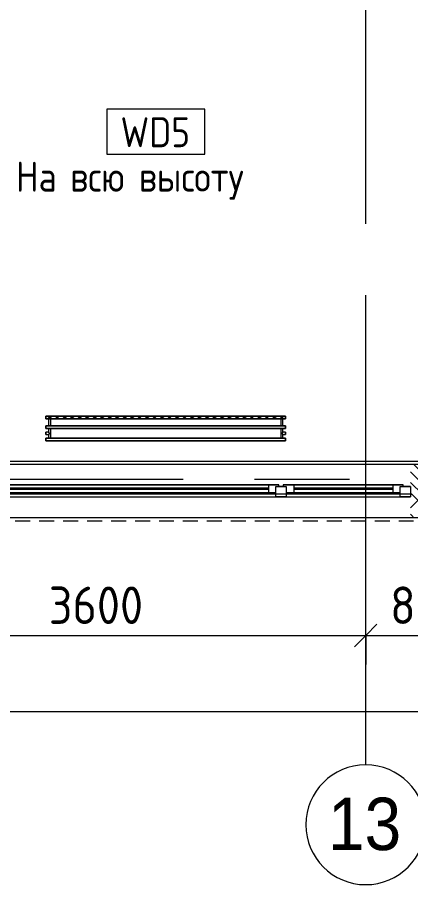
# Model space of a CAD drawing. Header units: millimetres. Extents: x 35143 to 244272, y -8553 to 29000.
# Drawn here: x 40034 to 42660, y -2706 to 3083 of the extents above; entities that cross this region are included whole.
import ezdxf

# ---------------------------------------------------------------- set-up
doc = ezdxf.new("R2010")
doc.units = ezdxf.units.MM
doc.linetypes.add('200_ШТРИХ__ш1_п0_6_', pattern=[160, 100, -60])
doc.linetypes.add('Осевая', pattern=[3175, 635, -476.25, 1587.5, -476.25])
for name, color, linetype, lineweight in [('A-ANNO-DIMS', 7, 'Continuous', 9), ('A-ANNO-DIMS-100', 7, 'Continuous', 9), ('A-DETL-MBND-1', 7, '200_ШТРИХ__ш1_п0_6_', 9), ('A-GLAZ', 7, 'Continuous', 9), ('A-WALL', 7, 'Continuous', 9), ('A-WALL-IDEN', 7, 'Continuous', 9), ('I-WALL', 7, 'Continuous', 9), ('Оси', 7, 'Continuous', 9), ('Оси-1', 7, 'Continuous', 20), ('Оси-2', 7, 'Осевая', 9)]:
    doc.layers.add(name, color=color, linetype=linetype, lineweight=lineweight)
doc.layers.add('M-EQPM-1', color=7, linetype='Continuous', lineweight=9, true_color=0xaaaaaa)
doc.styles.add('Arial', font='arial.ttf', dxfattribs={"width": 0.9, "height": 350})
doc.styles.add('GOST Common_1', font='GOST_Common.ttf', dxfattribs={"width": 0.9, "height": 200})
doc.styles.add('ISOCPEUR', font='isocpeur.ttf', dxfattribs={"width": 0.9, "height": 250})
doc.dimstyles.new('ISO-2_5_0_9К_БОЛЬШОЙ', dxfattribs={"dimscale": 304.8, "dimtxt": 248.995294, "dimasz": 0.492126, "dimexe": 0.393701, "dimexo": 0.984252, "dimgap": 0, "dimtad": 1, "dimdec": 0, "dimrnd": 10, "dimzin": 0, "dimdsep": 46, "dimtxsty": 'ISOCPEUR', "dimblk1": 'OBLIQUE', "dimblk2": 'OBLIQUE', "dimsah": 1, "dimcen": 0.09, "dimdle": 0.393701, "dimazin": 0, "dimtfac": 1, "dimtdec": 4, "dimtix": 1, "dimtmove": 0, "dimatfit": 3, "dimfxl": 1, "dimtvp": 1, "dimtolj": 1, "dimtzin": 0, "dimarcsym": 2})

# ---------------------------------------------------------------- blocks, each defined once
blk = doc.blocks.new('120_Окно_СКБ_2Ст - 120_Окно_СКБ_2Ст 3100х2500 _мал_ створка слева-2_-22446420-План монтажа стен и перегородок 2 этажа в осях 12-23')
at = {"layer": 'A-GLAZ'}
for p, q in [((-1550, -127), (-1550, -57)), ((-1550, -57), (-1480, -57)), ((1550, -57), (-1550, -57)), ((-1480, -57), (-1480, -127)), ((-720, -127), (-720, -57)), ((-720, -57), (-650, -57)), ((-650, -57), (-650, -127)), ((1480, -127), (1480, -57)), ((1480, -57), (1550, -57)), ((1550, -57), (1550, -127)), ((-720, -87), (-1480, -87)), ((-1480, -87), (-1480, -127)), ((-1430, -137), (-1430, -87)), ((-1430, -107), (-770, -107)), ((-770, -137), (-770, -87)), ((-720, -127), (-720, -87)), ((1480, -87), (-650, -87)), ((-650, -87), (-650, -127)), ((-600, -137), (-600, -87)), ((-600, -107), (1430, -107)), ((1430, -137), (1430, -87)), ((1480, -127), (1480, -87)), ((-1480, -127), (-1550, -127)), ((-1550, -127), (-1500, -127)), ((-1480, -127), (-1500, -127)), ((-1500, -127), (-1500, -137)), ((-1500, -137), (-700, -137)), ((-700, -137), (-1500, -137)), ((-770, -117), (-1430, -117)), ((-650, -127), (-720, -127)), ((-700, -127), (-720, -127)), ((-700, -127), (-670, -127)), ((-700, -137), (-700, -127)), ((-650, -127), (-670, -127)), ((-670, -127), (-670, -137)), ((-670, -137), (1500, -137)), ((1500, -137), (-670, -137)), ((1430, -117), (-600, -117)), ((1550, -127), (1480, -127)), ((1500, -127), (1480, -127)), ((1500, -127), (1550, -127)), ((1500, -137), (1500, -127))]:
    blk.add_line(p, q, dxfattribs=at)
blk = doc.blocks.new('radiator_prado_classic_z_tip_30_po exemplyaru - Classic Z Тип 30-500-V55-План монтажа стен и перегородок 2 этажа в осях 12-23')
at = {"layer": 'M-EQPM-1'}
for p, q in [((0, 228), (0, 210)), ((1600, 228), (0, 228)), ((0, 210), (0, 228)), ((0, 228), (12.5, 228)), ((0, 210), (1600, 210)), ((17.5, 210), (0, 210)), ((12.5, 228), (37.5, 228)), ((37.5, 228), (12.5, 228)), ((12.5, 228), (37.5, 228)), ((12.5, 228), (17.5, 223)), ((12.5, 228), (17.5, 223)), ((32.5, 223), (17.5, 223)), ((17.5, 223), (32.5, 223)), ((17.5, 210), (17.5, 164)), ((17.5, 210), (17.5, 164)), ((23.1, 210), (17.5, 210)), ((17.5, 210), (32.5, 210)), ((32.5, 210), (17.5, 210)), ((17.5, 210), (19.7, 210)), ((31.5, 210), (18.5, 210)), ((19.7, 210), (32.5, 210)), ((30.3, 210), (23.1, 210)), ((32.5, 210), (30.3, 210)), ((32.5, 223), (37.5, 228)), ((37.5, 228), (32.5, 223)), ((32.5, 164), (32.5, 210)), ((32.5, 164), (32.5, 210)), ((1567.5, 210), (32.5, 210)), ((37.5, 228), (62.5, 228)), ((62.5, 228), (87.5, 228)), ((87.5, 228), (62.5, 228)), ((62.5, 228), (87.5, 228)), ((62.5, 228), (67.5, 223)), ((62.5, 228), (67.5, 223)), ((82.5, 223), (67.5, 223)), ((67.5, 223), (82.5, 223)), ((82.5, 223), (87.5, 228)), ((87.5, 228), (82.5, 223)), ((87.5, 228), (112.5, 228)), ((112.5, 228), (137.5, 228)), ((137.5, 228), (112.5, 228)), ((112.5, 228), (137.5, 228)), ((112.5, 228), (117.5, 223)), ((112.5, 228), (117.5, 223)), ((132.5, 223), (117.5, 223)), ((117.5, 223), (132.5, 223)), ((132.5, 223), (137.5, 228)), ((137.5, 228), (132.5, 223)), ((137.5, 228), (162.5, 228)), ((162.5, 228), (187.5, 228)), ((187.5, 228), (162.5, 228)), ((162.5, 228), (187.5, 228)), ((162.5, 228), (167.5, 223)), ((162.5, 228), (167.5, 223)), ((182.5, 223), (167.5, 223)), ((167.5, 223), (182.5, 223)), ((182.5, 223), (187.5, 228)), ((187.5, 228), (182.5, 223)), ((187.5, 228), (212.5, 228)), ((212.5, 228), (237.5, 228)), ((237.5, 228), (212.5, 228)), ((212.5, 228), (237.5, 228)), ((212.5, 228), (217.5, 223)), ((212.5, 228), (217.5, 223)), ((232.5, 223), (217.5, 223)), ((217.5, 223), (232.5, 223)), ((232.5, 223), (237.5, 228)), ((237.5, 228), (232.5, 223)), ((237.5, 228), (262.5, 228)), ((262.5, 228), (287.5, 228)), ((287.5, 228), (262.5, 228)), ((262.5, 228), (287.5, 228)), ((262.5, 228), (267.5, 223)), ((262.5, 228), (267.5, 223)), ((282.5, 223), (267.5, 223)), ((267.5, 223), (282.5, 223)), ((282.5, 223), (287.5, 228)), ((287.5, 228), (282.5, 223)), ((287.5, 228), (312.5, 228)), ((312.5, 228), (337.5, 228)), ((337.5, 228), (312.5, 228)), ((312.5, 228), (337.5, 228)), ((312.5, 228), (317.5, 223)), ((312.5, 228), (317.5, 223)), ((332.5, 223), (317.5, 223)), ((317.5, 223), (332.5, 223)), ((332.5, 223), (337.5, 228)), ((337.5, 228), (332.5, 223)), ((337.5, 228), (362.5, 228)), ((362.5, 228), (387.5, 228)), ((387.5, 228), (362.5, 228)), ((362.5, 228), (387.5, 228)), ((362.5, 228), (367.5, 223)), ((362.5, 228), (367.5, 223)), ((382.5, 223), (367.5, 223)), ((367.5, 223), (382.5, 223)), ((382.5, 223), (387.5, 228)), ((387.5, 228), (382.5, 223)), ((387.5, 228), (412.5, 228)), ((412.5, 228), (437.5, 228)), ((437.5, 228), (412.5, 228)), ((412.5, 228), (437.5, 228)), ((412.5, 228), (417.5, 223)), ((412.5, 228), (417.5, 223)), ((432.5, 223), (417.5, 223)), ((417.5, 223), (432.5, 223)), ((432.5, 223), (437.5, 228)), ((437.5, 228), (432.5, 223)), ((437.5, 228), (462.5, 228)), ((462.5, 228), (487.5, 228)), ((487.5, 228), (462.5, 228)), ((462.5, 228), (487.5, 228)), ((462.5, 228), (467.5, 223)), ((462.5, 228), (467.5, 223)), ((482.5, 223), (467.5, 223)), ((467.5, 223), (482.5, 223)), ((482.5, 223), (487.5, 228)), ((487.5, 228), (482.5, 223)), ((487.5, 228), (512.5, 228)), ((512.5, 228), (537.5, 228)), ((537.5, 228), (512.5, 228)), ((512.5, 228), (537.5, 228)), ((512.5, 228), (517.5, 223)), ((512.5, 228), (517.5, 223)), ((532.5, 223), (517.5, 223)), ((517.5, 223), (532.5, 223)), ((532.5, 223), (537.5, 228)), ((537.5, 228), (532.5, 223)), ((537.5, 228), (562.5, 228)), ((562.5, 228), (587.5, 228)), ((587.5, 228), (562.5, 228)), ((562.5, 228), (587.5, 228)), ((562.5, 228), (567.5, 223)), ((562.5, 228), (567.5, 223)), ((582.5, 223), (567.5, 223)), ((567.5, 223), (582.5, 223)), ((582.5, 223), (587.5, 228)), ((587.5, 228), (582.5, 223)), ((587.5, 228), (612.5, 228)), ((612.5, 228), (637.5, 228)), ((637.5, 228), (612.5, 228)), ((612.5, 228), (637.5, 228)), ((612.5, 228), (617.5, 223)), ((612.5, 228), (617.5, 223)), ((632.5, 223), (617.5, 223)), ((617.5, 223), (632.5, 223)), ((632.5, 223), (637.5, 228)), ((637.5, 228), (632.5, 223)), ((638.4, 228), (662.5, 228)), ((662.5, 228), (687.5, 228)), ((687.5, 228), (662.5, 228)), ((662.5, 228), (687.5, 228)), ((662.5, 228), (667.5, 223)), ((662.5, 228), (667.5, 223)), ((682.5, 223), (667.5, 223)), ((667.5, 223), (682.5, 223)), ((682.5, 223), (687.5, 228)), ((687.5, 228), (682.5, 223)), ((687.5, 228), (712.5, 228)), ((712.5, 228), (737.5, 228)), ((737.5, 228), (712.5, 228)), ((712.5, 228), (737.5, 228)), ((712.5, 228), (717.5, 223)), ((712.5, 228), (717.5, 223)), ((732.5, 223), (717.5, 223)), ((717.5, 223), (732.5, 223)), ((732.5, 223), (737.5, 228)), ((737.5, 228), (732.5, 223)), ((737.5, 228), (762.5, 228)), ((762.5, 228), (787.5, 228)), ((787.5, 228), (762.5, 228)), ((762.5, 228), (787.5, 228)), ((762.5, 228), (767.5, 223)), ((762.5, 228), (767.5, 223)), ((782.5, 223), (767.5, 223)), ((767.5, 223), (782.5, 223)), ((782.5, 223), (787.5, 228)), ((787.5, 228), (782.5, 223)), ((787.5, 228), (812.5, 228)), ((812.5, 228), (837.5, 228)), ((837.5, 228), (812.5, 228)), ((812.5, 228), (837.5, 228)), ((812.5, 228), (817.5, 223)), ((812.5, 228), (817.5, 223)), ((832.5, 223), (817.5, 223)), ((817.5, 223), (832.5, 223)), ((832.5, 223), (837.5, 228)), ((837.5, 228), (832.5, 223)), ((837.5, 228), (862.5, 228)), ((862.5, 228), (887.5, 228)), ((887.5, 228), (862.5, 228)), ((862.5, 228), (887.5, 228)), ((862.5, 228), (867.5, 223)), ((862.5, 228), (867.5, 223)), ((882.5, 223), (867.5, 223)), ((867.5, 223), (882.5, 223)), ((882.5, 223), (887.5, 228)), ((887.5, 228), (882.5, 223)), ((887.5, 228), (912.5, 228)), ((912.5, 228), (937.5, 228)), ((937.5, 228), (912.5, 228)), ((912.5, 228), (937.5, 228)), ((912.5, 228), (917.5, 223)), ((912.5, 228), (917.5, 223)), ((932.5, 223), (917.5, 223)), ((917.5, 223), (932.5, 223)), ((932.5, 223), (937.5, 228)), ((937.5, 228), (932.5, 223)), ((937.5, 228), (962.5, 228)), ((962.5, 228), (987.5, 228)), ((987.5, 228), (962.5, 228)), ((962.5, 228), (987.5, 228)), ((962.5, 228), (967.5, 223)), ((962.5, 228), (967.5, 223)), ((982.5, 223), (967.5, 223)), ((967.5, 223), (982.5, 223)), ((982.5, 223), (987.5, 228)), ((987.5, 228), (982.5, 223)), ((987.5, 228), (1012.5, 228)), ((1012.5, 228), (1037.5, 228)), ((1037.5, 228), (1012.5, 228)), ((1012.5, 228), (1037.5, 228)), ((1012.5, 228), (1017.5, 223)), ((1012.5, 228), (1017.5, 223)), ((1032.5, 223), (1017.5, 223)), ((1017.5, 223), (1032.5, 223)), ((1032.5, 223), (1037.5, 228)), ((1037.5, 228), (1032.5, 223)), ((1037.5, 228), (1062.5, 228)), ((1062.5, 228), (1087.5, 228)), ((1087.5, 228), (1062.5, 228)), ((1062.5, 228), (1087.5, 228)), ((1062.5, 228), (1067.5, 223)), ((1062.5, 228), (1067.5, 223)), ((1082.5, 223), (1067.5, 223)), ((1067.5, 223), (1082.5, 223)), ((1082.5, 223), (1087.5, 228)), ((1087.5, 228), (1082.5, 223)), ((1087.5, 228), (1112.5, 228)), ((1112.5, 228), (1137.5, 228)), ((1137.5, 228), (1112.5, 228)), ((1112.5, 228), (1137.5, 228)), ((1112.5, 228), (1117.5, 223)), ((1112.5, 228), (1117.5, 223)), ((1132.5, 223), (1117.5, 223)), ((1117.5, 223), (1132.5, 223)), ((1132.5, 223), (1137.5, 228)), ((1137.5, 228), (1132.5, 223)), ((1137.5, 228), (1162.5, 228)), ((1162.5, 228), (1187.5, 228)), ((1187.5, 228), (1162.5, 228)), ((1162.5, 228), (1187.5, 228)), ((1162.5, 228), (1167.5, 223)), ((1162.5, 228), (1167.5, 223)), ((1182.5, 223), (1167.5, 223)), ((1167.5, 223), (1182.5, 223)), ((1182.5, 223), (1187.5, 228)), ((1187.5, 228), (1182.5, 223)), ((1187.5, 228), (1212.5, 228)), ((1212.5, 228), (1237.5, 228)), ((1237.5, 228), (1212.5, 228)), ((1212.5, 228), (1237.5, 228)), ((1212.5, 228), (1217.5, 223)), ((1212.5, 228), (1217.5, 223)), ((1232.5, 223), (1217.5, 223)), ((1217.5, 223), (1232.5, 223)), ((1232.5, 223), (1237.5, 228)), ((1237.5, 228), (1232.5, 223)), ((1237.5, 228), (1262.5, 228)), ((1262.5, 228), (1287.5, 228)), ((1287.5, 228), (1262.5, 228)), ((1262.5, 228), (1287.5, 228)), ((1262.5, 228), (1267.5, 223)), ((1262.5, 228), (1267.5, 223)), ((1282.5, 223), (1267.5, 223)), ((1267.5, 223), (1282.5, 223)), ((1282.5, 223), (1287.5, 228)), ((1287.5, 228), (1282.5, 223)), ((1287.5, 228), (1312.5, 228)), ((1312.5, 228), (1337.5, 228)), ((1337.5, 228), (1312.5, 228)), ((1312.5, 228), (1337.5, 228)), ((1312.5, 228), (1317.5, 223)), ((1312.5, 228), (1317.5, 223)), ((1332.5, 223), (1317.5, 223)), ((1317.5, 223), (1332.5, 223)), ((1332.5, 223), (1337.5, 228)), ((1337.5, 228), (1332.5, 223)), ((1337.5, 228), (1362.5, 228)), ((1362.5, 228), (1387.5, 228)), ((1387.5, 228), (1362.5, 228)), ((1362.5, 228), (1387.5, 228)), ((1362.5, 228), (1367.5, 223)), ((1362.5, 228), (1367.5, 223)), ((1382.5, 223), (1367.5, 223)), ((1367.5, 223), (1382.5, 223)), ((1382.5, 223), (1387.5, 228)), ((1387.5, 228), (1382.5, 223)), ((1387.5, 228), (1412.5, 228)), ((1412.5, 228), (1437.5, 228)), ((1437.5, 228), (1412.5, 228)), ((1412.5, 228), (1437.5, 228)), ((1412.5, 228), (1417.5, 223)), ((1412.5, 228), (1417.5, 223)), ((1432.5, 223), (1417.5, 223)), ((1417.5, 223), (1432.5, 223)), ((1432.5, 223), (1437.5, 228)), ((1437.5, 228), (1432.5, 223)), ((1437.5, 228), (1462.5, 228)), ((1462.5, 228), (1487.5, 228)), ((1487.5, 228), (1462.5, 228)), ((1462.5, 228), (1487.5, 228)), ((1462.5, 228), (1467.5, 223)), ((1462.5, 228), (1467.5, 223)), ((1482.5, 223), (1467.5, 223)), ((1467.5, 223), (1482.5, 223)), ((1482.5, 223), (1487.5, 228)), ((1487.5, 228), (1482.5, 223)), ((1487.5, 228), (1512.5, 228)), ((1512.5, 228), (1537.5, 228)), ((1537.5, 228), (1512.5, 228)), ((1512.5, 228), (1537.5, 228)), ((1512.5, 228), (1517.5, 223)), ((1512.5, 228), (1517.5, 223)), ((1532.5, 223), (1517.5, 223)), ((1517.5, 223), (1532.5, 223)), ((1532.5, 223), (1537.5, 228)), ((1537.5, 228), (1532.5, 223)), ((1537.5, 228), (1562.5, 228)), ((1562.5, 228), (1587.5, 228)), ((1587.5, 228), (1562.5, 228)), ((1562.5, 228), (1587.5, 228)), ((1562.5, 228), (1567.5, 223)), ((1562.5, 228), (1567.5, 223)), ((1582.5, 223), (1567.5, 223)), ((1567.5, 223), (1582.5, 223)), ((1567.5, 210), (1567.5, 164)), ((1567.5, 210), (1567.5, 164)), ((1582.5, 210), (1567.5, 210)), ((1567.5, 210), (1576.9, 210)), ((1573.1, 210), (1567.5, 210)), ((1567.5, 210), (1582.5, 210)), ((1581.5, 210), (1568.5, 210)), ((1581.5, 210), (1573.1, 210)), ((1576.9, 210), (1582.5, 210)), ((1582.5, 210), (1581.5, 210)), ((1582.5, 223), (1587.5, 228)), ((1587.5, 228), (1582.5, 223)), ((1582.5, 164), (1582.5, 210)), ((1582.5, 164), (1582.5, 210)), ((1600, 210), (1582.5, 210)), ((1587.5, 228), (1600, 228)), ((1600, 210), (1600, 228)), ((1600, 228), (1600, 210)), ((1600, 164), (0, 164)), ((0, 164), (0, 146)), ((0, 146), (0, 164)), ((0, 164), (17.5, 164)), ((0, 146), (1600, 146)), ((17.5, 146), (0, 146)), ((17.5, 121.5), (0, 121.5)), ((17.5, 121.5), (0, 121.5)), ((0, 121.5), (0, 121.2)), ((0, 106.5), (0, 121.5)), ((0, 121.2), (0, 106.8)), ((0, 121.2), (0, 120.5)), ((0, 120.5), (0, 121.2)), ((0, 121.2), (0, 121.2)), ((0, 120.5), (0, 119.3)), ((0, 119.3), (0, 120.5)), ((0, 119.3), (0, 117.8)), ((0, 117.8), (0, 119.3)), ((0, 117.8), (0, 115.9)), ((0, 115.9), (0, 117.8)), ((0, 115.9), (0, 114)), ((0, 114), (0, 115.9)), ((18.5, 164), (17.5, 164)), ((17.5, 164), (32.5, 164)), ((32.5, 164), (17.5, 164)), ((17.5, 164), (32.5, 164)), ((17.5, 146), (17.5, 121.5)), ((17.5, 146), (17.5, 121.5)), ((17.5, 146), (19.7, 146)), ((32.5, 146), (17.5, 146)), ((17.5, 146), (32.5, 146)), ((23.1, 146), (17.5, 146)), ((26.9, 164), (18.5, 164)), ((18.5, 164), (31.5, 164)), ((31.5, 146), (18.5, 146)), ((19.7, 146), (25, 146)), ((32.5, 146), (23.1, 146)), ((25, 146), (32.2, 146)), ((32.5, 164), (26.9, 164)), ((32.2, 146), (32.5, 146)), ((32.5, 164), (1567.5, 164)), ((32.5, 82), (32.5, 146)), ((32.5, 82), (32.5, 146)), ((1567.5, 146), (32.5, 146)), ((1582.5, 164), (1567.5, 164)), ((1567.5, 164), (1568.5, 164)), ((1573.1, 164), (1567.5, 164)), ((1567.5, 164), (1582.5, 164)), ((1567.5, 146), (1567.5, 82)), ((1567.5, 146), (1567.5, 82)), ((1567.5, 146), (1582.5, 146)), ((1582.5, 146), (1567.5, 146)), ((1567.5, 146), (1567.8, 146)), ((1582.5, 146), (1567.5, 146)), ((1567.8, 146), (1573.1, 146)), ((1568.5, 164), (1582.5, 164)), ((1568.5, 164), (1581.5, 164)), ((1581.5, 146), (1568.5, 146)), ((1575, 164), (1573.1, 164)), ((1573.1, 146), (1580.3, 146)), ((1576.9, 164), (1575, 164)), ((1581.5, 164), (1576.9, 164)), ((1580.3, 146), (1581.5, 146)), ((1582.2, 164), (1581.5, 164)), ((1581.5, 146), (1582.5, 146)), ((1582.5, 164), (1582.2, 164)), ((1582.5, 164), (1600, 164)), ((1582.5, 121.5), (1582.5, 146)), ((1582.5, 121.5), (1582.5, 146)), ((1600, 146), (1582.5, 146)), ((1600, 121.5), (1582.5, 121.5)), ((1600, 121.5), (1582.5, 121.5)), ((1600, 146), (1600, 164)), ((1600, 164), (1600, 146)), ((1600, 121.5), (1600, 106.5)), ((1600, 121.2), (1600, 121.5)), ((1600, 121.5), (1600, 121.2)), ((1600, 121.2), (1600, 121.5)), ((1600, 115.9), (1600, 121.2)), ((1600, 121.2), (1600, 106.8)), ((1600, 106.8), (1600, 121.2)), ((1600, 108.7), (1600, 115.9)), ((0, 114), (0, 112.1)), ((0, 112.1), (0, 114)), ((0, 112.1), (0, 110.2)), ((0, 110.2), (0, 112.1)), ((0, 110.2), (0, 108.7)), ((0, 108.7), (0, 110.2)), ((0, 108.7), (0, 106.8)), ((0, 106.8), (0, 108.7)), ((0, 106.8), (0, 106.5)), ((0, 106.8), (0, 106.8)), ((0, 106.5), (17.5, 106.5)), ((0, 106.5), (17.5, 106.5)), ((1600, 82), (0, 82)), ((0, 82), (0, 64)), ((0, 64), (0, 82)), ((0, 82), (17.5, 82)), ((1600, 64), (0, 64)), ((0, 64), (1600, 64)), ((17.5, 106.5), (17.5, 82)), ((17.5, 106.5), (17.5, 82)), ((19.7, 82), (17.5, 82)), ((17.5, 82), (32.5, 82)), ((32.5, 82), (17.5, 82)), ((17.5, 82), (19.7, 82)), ((18.5, 82), (31.5, 82)), ((23.1, 82), (19.7, 82)), ((19.7, 82), (26.9, 82)), ((28.8, 82), (23.1, 82)), ((26.9, 82), (32.5, 82)), ((32.5, 82), (28.8, 82)), ((32.5, 82), (1567.5, 82)), ((1582.5, 82), (1567.5, 82)), ((1567.5, 82), (1582.5, 82)), ((1571.2, 82), (1567.5, 82)), ((1567.5, 82), (1582.5, 82)), ((1568.5, 82), (1581.5, 82)), ((1578.7, 82), (1571.2, 82)), ((1582.5, 82), (1578.7, 82)), ((1582.5, 82), (1582.5, 106.5)), ((1582.5, 106.5), (1600, 106.5)), ((1582.5, 82), (1582.5, 106.5)), ((1582.5, 106.5), (1600, 106.5)), ((1582.5, 82), (1600, 82)), ((1600, 106.8), (1600, 108.7)), ((1600, 106.5), (1600, 106.8)), ((1600, 106.8), (1600, 106.5)), ((1600, 106.5), (1600, 106.8)), ((1600, 64), (1600, 82)), ((1600, 82), (1600, 64))]:
    blk.add_line(p, q, dxfattribs=at)
for points, knots in [([(17.8, 121.2), (17.7, 121.3), (17.7, 121.3), (17.5, 121.5), (17.5, 121.5), (17.5, 121.5)], [0.8571429, 0.8571429, 0.8571429, 0.8571429, 0.8928571, 0.9285714, 1, 1, 1, 1]), ([(17.5, 121.5), (17.5, 121.5), (17.5, 121.5), (17.7, 121.3), (17.7, 121.3), (17.8, 121.2)], [0, 0, 0, 0, 0.0714286, 0.1071429, 0.1428571, 0.1428571, 0.1428571, 0.1428571]), ([(17.5, 121.5), (17.5, 121.5), (17.5, 121.5), (17.7, 121.3), (17.7, 121.3), (17.8, 121.2)], [0, 0, 0, 0, 0.0714286, 0.1071429, 0.1428571, 0.1428571, 0.1428571, 0.1428571]), ([(25, 114), (24.5, 114.5), (23.6, 115.4), (22.4, 116.6), (21.6, 117.4), (21.1, 117.9), (20.8, 118.2), (20.5, 118.5), (20.2, 118.8), (19.8, 119.1), (19.6, 119.4), (19.3, 119.7), (19, 120), (18.7, 120.3), (18.5, 120.5), (18.3, 120.7), (18.1, 120.9), (17.9, 121.1), (17.8, 121.2), (17.7, 121.3), (17.5, 121.5), (17.5, 121.5), (17.5, 121.5)], [0, 0, 0, 0, 0.142857, 0.285714, 0.357143, 0.392857, 0.428571, 0.464286, 0.5, 0.535714, 0.571429, 0.607143, 0.642857, 0.678571, 0.714286, 0.75, 0.785714, 0.821429, 0.857143, 0.892857, 0.928571, 1, 1, 1, 1]), ([(17.8, 121.2), (17.8, 121.2), (17.9, 121.1), (18.1, 120.9), (18.3, 120.7), (18.5, 120.5), (18.7, 120.3), (19, 120), (19.3, 119.7), (19.6, 119.4), (19.8, 119.1), (20.3, 118.7), (20.7, 118.3), (21.1, 117.9), (21.6, 117.4), (22.4, 116.6), (23.1, 115.9), (23.6, 115.4)], [0.1428571, 0.1428571, 0.1428571, 0.1428571, 0.1785714, 0.2142857, 0.25, 0.2857143, 0.3214286, 0.3571429, 0.3928571, 0.4285714, 0.4642857, 0.5, 0.5714286, 0.6071429, 0.6428571, 0.7142857, 0.8571429, 0.8571429, 0.8571429, 0.8571429]), ([(19.6, 119.4), (19.7, 119.3), (19.9, 119.2), (20.3, 118.7), (20.6, 118.4), (20.8, 118.2)], [0.4285714, 0.4285714, 0.4285714, 0.4285714, 0.4642857, 0.5, 0.5714286, 0.5714286, 0.5714286, 0.5714286]), ([(22.1, 116.9), (21.9, 117.1), (21.6, 117.4), (21.1, 117.9), (20.9, 118.1), (20.8, 118.2)], [0.2857143, 0.2857143, 0.2857143, 0.2857143, 0.3571429, 0.3928571, 0.4285714, 0.4285714, 0.4285714, 0.4285714]), ([(20.8, 118.2), (20.9, 118.1), (21.1, 117.9), (21.6, 117.4), (21.9, 117.1), (22.1, 116.9)], [0.5714286, 0.5714286, 0.5714286, 0.5714286, 0.6071429, 0.6428571, 0.7142857, 0.7142857, 0.7142857, 0.7142857]), ([(1575, 114), (1575.5, 114.5), (1576.4, 115.4), (1577.6, 116.6), (1578.4, 117.4), (1578.9, 117.9), (1579.2, 118.2), (1579.5, 118.5), (1579.8, 118.8), (1580.1, 119.2), (1580.4, 119.4), (1580.7, 119.7), (1581, 120), (1581.3, 120.3), (1581.5, 120.5), (1581.7, 120.7), (1581.9, 120.9), (1582.1, 121.1), (1582.2, 121.2), (1582.3, 121.3), (1582.5, 121.5), (1582.5, 121.5), (1582.5, 121.5)], [0, 0, 0, 0, 0.142857, 0.285714, 0.357143, 0.392857, 0.428571, 0.464286, 0.5, 0.535714, 0.571429, 0.607143, 0.642857, 0.678571, 0.714286, 0.75, 0.785714, 0.821429, 0.857143, 0.892857, 0.928571, 1, 1, 1, 1]), ([(1582.2, 121.2), (1582.2, 121.2), (1582.1, 121.1), (1581.9, 120.9), (1581.7, 120.7), (1581.5, 120.5), (1581.3, 120.3), (1581, 120), (1580.7, 119.7), (1580.4, 119.4), (1580.1, 119.2), (1579.7, 118.7), (1579.3, 118.3), (1578.9, 117.9), (1578.4, 117.4), (1577.6, 116.6), (1576.9, 115.9), (1576.4, 115.4)], [0.1428571, 0.1428571, 0.1428571, 0.1428571, 0.1785714, 0.2142857, 0.25, 0.2857143, 0.3214286, 0.3571429, 0.3928571, 0.4285714, 0.4642857, 0.5, 0.5714286, 0.6071429, 0.6428571, 0.7142857, 0.8571429, 0.8571429, 0.8571429, 0.8571429]), ([(1582.2, 121.2), (1582.2, 121.2), (1582.1, 121.1), (1581.9, 120.9), (1581.7, 120.7), (1581.5, 120.5), (1581.3, 120.3), (1581, 120), (1580.7, 119.7), (1580.4, 119.4), (1580.1, 119.2), (1579.7, 118.7), (1579.3, 118.3), (1578.9, 117.9), (1578.4, 117.4), (1577.6, 116.6), (1576.9, 115.9), (1576.4, 115.4)], [0.1428571, 0.1428571, 0.1428571, 0.1428571, 0.1785714, 0.2142857, 0.25, 0.2857143, 0.3214286, 0.3571429, 0.3928571, 0.4285714, 0.4642857, 0.5, 0.5714286, 0.6071429, 0.6428571, 0.7142857, 0.8571429, 0.8571429, 0.8571429, 0.8571429]), ([(1576.4, 115.4), (1576.9, 115.9), (1577.6, 116.6), (1578.4, 117.4), (1578.9, 117.9), (1579.2, 118.2), (1579.5, 118.5), (1579.8, 118.8), (1580.1, 119.2), (1580.4, 119.4), (1580.7, 119.7), (1581, 120), (1581.3, 120.3), (1581.5, 120.5), (1581.7, 120.7), (1581.9, 120.9), (1582.1, 121.1), (1582.2, 121.2), (1582.2, 121.2)], [0.1428571, 0.1428571, 0.1428571, 0.1428571, 0.2857143, 0.3571429, 0.3928571, 0.4285714, 0.4642857, 0.5, 0.5357143, 0.5714286, 0.6071429, 0.6428571, 0.6785714, 0.7142857, 0.75, 0.7857143, 0.8214286, 0.8571429, 0.8571429, 0.8571429, 0.8571429]), ([(1582.5, 121.5), (1582.5, 121.5), (1582.5, 121.5), (1582.3, 121.3), (1582.3, 121.3), (1582.2, 121.2)], [0, 0, 0, 0, 0.0714286, 0.1071429, 0.1428571, 0.1428571, 0.1428571, 0.1428571]), ([(1582.5, 121.5), (1582.5, 121.5), (1582.5, 121.5), (1582.3, 121.3), (1582.3, 121.3), (1582.2, 121.2)], [0, 0, 0, 0, 0.0714286, 0.1071429, 0.1428571, 0.1428571, 0.1428571, 0.1428571]), ([(1582.2, 121.2), (1582.3, 121.3), (1582.3, 121.3), (1582.5, 121.5), (1582.5, 121.5), (1582.5, 121.5)], [0.8571429, 0.8571429, 0.8571429, 0.8571429, 0.8928571, 0.9285714, 1, 1, 1, 1]), ([(17.5, 106.5), (17.5, 106.5), (17.5, 106.5), (17.7, 106.7), (17.8, 106.8), (17.9, 106.9), (18.1, 107.1), (18.3, 107.3), (18.5, 107.5), (18.7, 107.7), (19, 108), (19.3, 108.3), (19.6, 108.6), (19.8, 108.9), (20.3, 109.3), (20.7, 109.7), (21.1, 110.1), (21.6, 110.6), (22.4, 111.4), (23.6, 112.6), (24.5, 113.5), (25, 114)], [0, 0, 0, 0, 0.071429, 0.107143, 0.142857, 0.178571, 0.214286, 0.25, 0.285714, 0.321429, 0.357143, 0.392857, 0.428571, 0.464286, 0.5, 0.571429, 0.607143, 0.642857, 0.714286, 0.857143, 1, 1, 1, 1]), ([(17.5, 106.5), (17.5, 106.5), (17.5, 106.5), (17.7, 106.7), (17.7, 106.7), (17.8, 106.8)], [0, 0, 0, 0, 0.0714286, 0.1071429, 0.1428571, 0.1428571, 0.1428571, 0.1428571]), ([(17.8, 106.8), (17.7, 106.7), (17.7, 106.7), (17.5, 106.5), (17.5, 106.5), (17.5, 106.5)], [0.8571429, 0.8571429, 0.8571429, 0.8571429, 0.8928571, 0.9285714, 1, 1, 1, 1]), ([(17.8, 106.8), (17.7, 106.7), (17.7, 106.7), (17.5, 106.5), (17.5, 106.5), (17.5, 106.5)], [0.8571429, 0.8571429, 0.8571429, 0.8571429, 0.8928571, 0.9285714, 1, 1, 1, 1]), ([(22.1, 111.1), (21.9, 110.9), (21.6, 110.6), (21.1, 110.1), (20.8, 109.8), (20.5, 109.5), (20.2, 109.2), (19.8, 108.9), (19.6, 108.6), (19.3, 108.3), (19, 108), (18.7, 107.7), (18.5, 107.5), (18.3, 107.3), (18.1, 107.1), (17.9, 106.9), (17.8, 106.8), (17.8, 106.8)], [0.2857143, 0.2857143, 0.2857143, 0.2857143, 0.3571429, 0.3928571, 0.4285714, 0.4642857, 0.5, 0.5357143, 0.5714286, 0.6071429, 0.6428571, 0.6785714, 0.7142857, 0.75, 0.7857143, 0.8214286, 0.8571429, 0.8571429, 0.8571429, 0.8571429]), ([(17.8, 106.8), (17.8, 106.8), (17.9, 106.9), (18.1, 107.1), (18.3, 107.3), (18.5, 107.5), (18.7, 107.7), (19, 108), (19.3, 108.3), (19.6, 108.6), (19.9, 108.8), (20.3, 109.3), (20.6, 109.6), (20.8, 109.8)], [0.1428571, 0.1428571, 0.1428571, 0.1428571, 0.1785714, 0.2142857, 0.25, 0.2857143, 0.3214286, 0.3571429, 0.3928571, 0.4285714, 0.4642857, 0.5, 0.5714286, 0.5714286, 0.5714286, 0.5714286]), ([(20.8, 109.8), (20.9, 109.9), (21.1, 110.1), (21.6, 110.6), (21.9, 110.9), (22.1, 111.1)], [0.5714286, 0.5714286, 0.5714286, 0.5714286, 0.6071429, 0.6428571, 0.7142857, 0.7142857, 0.7142857, 0.7142857]), ([(22.1, 111.1), (21.9, 110.9), (21.6, 110.6), (21.1, 110.1), (20.9, 109.9), (20.8, 109.8)], [0.2857143, 0.2857143, 0.2857143, 0.2857143, 0.3571429, 0.3928571, 0.4285714, 0.4285714, 0.4285714, 0.4285714]), ([(1582.5, 106.5), (1582.5, 106.5), (1582.5, 106.5), (1582.3, 106.7), (1582.2, 106.8), (1582.1, 106.9), (1581.9, 107.1), (1581.7, 107.3), (1581.5, 107.5), (1581.3, 107.7), (1581, 108), (1580.7, 108.3), (1580.4, 108.6), (1580.1, 108.8), (1579.7, 109.3), (1579.3, 109.7), (1578.9, 110.1), (1578.4, 110.6), (1577.6, 111.4), (1576.4, 112.6), (1575.5, 113.5), (1575, 114)], [0, 0, 0, 0, 0.071429, 0.107143, 0.142857, 0.178571, 0.214286, 0.25, 0.285714, 0.321429, 0.357143, 0.392857, 0.428571, 0.464286, 0.5, 0.571429, 0.607143, 0.642857, 0.714286, 0.857143, 1, 1, 1, 1]), ([(1577.9, 111.1), (1578.1, 110.9), (1578.4, 110.6), (1578.9, 110.1), (1579.2, 109.8), (1579.5, 109.5), (1579.8, 109.2), (1580.1, 108.8), (1580.4, 108.6), (1580.7, 108.3), (1581, 108), (1581.3, 107.7), (1581.5, 107.5), (1581.7, 107.3), (1581.9, 107.1), (1582.1, 106.9), (1582.2, 106.8), (1582.2, 106.8)], [0.2857143, 0.2857143, 0.2857143, 0.2857143, 0.3571429, 0.3928571, 0.4285714, 0.4642857, 0.5, 0.5357143, 0.5714286, 0.6071429, 0.6428571, 0.6785714, 0.7142857, 0.75, 0.7857143, 0.8214286, 0.8571429, 0.8571429, 0.8571429, 0.8571429]), ([(1577.9, 111.1), (1578.1, 110.9), (1578.4, 110.6), (1578.9, 110.1), (1579.2, 109.8), (1579.5, 109.5), (1579.8, 109.2), (1580.1, 108.8), (1580.4, 108.6), (1580.7, 108.3), (1581, 108), (1581.3, 107.7), (1581.5, 107.5), (1581.7, 107.3), (1581.9, 107.1), (1582.1, 106.9), (1582.2, 106.8), (1582.2, 106.8)], [0.2857143, 0.2857143, 0.2857143, 0.2857143, 0.3571429, 0.3928571, 0.4285714, 0.4642857, 0.5, 0.5357143, 0.5714286, 0.6071429, 0.6428571, 0.6785714, 0.7142857, 0.75, 0.7857143, 0.8214286, 0.8571429, 0.8571429, 0.8571429, 0.8571429]), ([(1582.2, 106.8), (1582.2, 106.8), (1582.1, 106.9), (1581.9, 107.1), (1581.7, 107.3), (1581.5, 107.5), (1581.3, 107.7), (1581, 108), (1580.7, 108.3), (1580.4, 108.6), (1580.1, 108.8), (1579.7, 109.3), (1579.3, 109.7), (1578.9, 110.1), (1578.4, 110.6), (1578.1, 110.9), (1577.9, 111.1)], [0.1428571, 0.1428571, 0.1428571, 0.1428571, 0.1785714, 0.2142857, 0.25, 0.2857143, 0.3214286, 0.3571429, 0.3928571, 0.4285714, 0.4642857, 0.5, 0.5714286, 0.6071429, 0.6428571, 0.7142857, 0.7142857, 0.7142857, 0.7142857]), ([(1582.2, 106.8), (1582.3, 106.7), (1582.3, 106.7), (1582.5, 106.5), (1582.5, 106.5), (1582.5, 106.5)], [0.8571429, 0.8571429, 0.8571429, 0.8571429, 0.8928571, 0.9285714, 1, 1, 1, 1]), ([(1582.2, 106.8), (1582.3, 106.7), (1582.3, 106.7), (1582.5, 106.5), (1582.5, 106.5), (1582.5, 106.5)], [0.8571429, 0.8571429, 0.8571429, 0.8571429, 0.8928571, 0.9285714, 1, 1, 1, 1]), ([(1582.5, 106.5), (1582.5, 106.5), (1582.5, 106.5), (1582.3, 106.7), (1582.3, 106.7), (1582.2, 106.8)], [0, 0, 0, 0, 0.0714286, 0.1071429, 0.1428571, 0.1428571, 0.1428571, 0.1428571])]:
    blk.add_open_spline(points, degree=3, knots=knots, dxfattribs=at)
for points in [[(20.8, 118.2), (20.7, 118.3), (20.5, 118.5), (20.2, 118.8), (19.9, 119.2), (19.6, 119.4), (19.3, 119.7), (19, 120), (18.7, 120.3), (18.5, 120.5), (18.3, 120.7), (18.1, 120.9), (17.9, 121.1), (17.8, 121.2), (17.8, 121.2)], [(17.8, 121.2), (17.8, 121.2), (17.9, 121.1), (18.1, 120.9), (18.3, 120.7), (18.5, 120.5), (18.7, 120.3), (19, 120), (19.3, 119.7), (19.5, 119.5), (19.6, 119.4)], [(23.6, 115.4), (23.1, 115.9), (22.6, 116.4), (22.1, 116.9)], [(22.1, 116.9), (22.6, 116.4), (23.1, 115.9), (23.6, 115.4)], [(20.8, 109.8), (20.7, 109.7), (20.5, 109.5), (20.2, 109.2), (19.9, 108.8), (19.6, 108.6), (19.3, 108.3), (19, 108), (18.7, 107.7), (18.5, 107.5), (18.3, 107.3), (18.1, 107.1), (17.9, 106.9), (17.8, 106.8), (17.8, 106.8)], [(22.1, 111.1), (22.6, 111.6), (23.1, 112.1), (23.6, 112.6)], [(23.6, 112.6), (23.1, 112.1), (22.6, 111.6), (22.1, 111.1)], [(23.6, 112.6), (23.1, 112.1), (22.6, 111.6), (22.1, 111.1)], [(25, 114), (24.5, 114.5), (24, 115), (23.6, 115.4)], [(23.6, 115.4), (24, 115), (24.5, 114.5), (25, 114)], [(23.6, 115.4), (24, 115), (24.5, 114.5), (25, 114)], [(23.6, 112.6), (24, 113), (24.5, 113.5), (25, 114)], [(25, 114), (24.5, 113.5), (24, 113), (23.6, 112.6)], [(25, 114), (24.5, 113.5), (24, 113), (23.6, 112.6)], [(1576.4, 115.4), (1576, 115), (1575.5, 114.5), (1575, 114)], [(1576.4, 115.4), (1576, 115), (1575.5, 114.5), (1575, 114)], [(1575, 114), (1575.5, 114.5), (1576, 115), (1576.4, 115.4)], [(1575, 114), (1575.5, 113.5), (1576.4, 112.6), (1577.4, 111.6), (1577.9, 111.1)], [(1575, 114), (1575.5, 113.5), (1576.4, 112.6), (1577.4, 111.6), (1577.9, 111.1)], [(1577.9, 111.1), (1577.4, 111.6), (1576.4, 112.6), (1575.5, 113.5), (1575, 114)]]:
    blk.add_open_spline(points, degree=3, dxfattribs=at)
blk = doc.blocks.new('Ось сетки - D8-29747960-План монтажа стен и перегородок 2 этажа в осях 12-23')
at = {"layer": 'Оси-1'}
for start, end in [(360, 180), (180, 360)]:
    blk.add_arc((0, 0), 4, start, end, dxfattribs=at)
blk = doc.blocks.new('DIMBLOCK15-План монтажа стен и перегородок 2 этажа в осях 12-23')
at = {"layer": 'A-ANNO-DIMS-100'}
for p, q in [((38760, -1236.9), (38760, -922.9)), ((42360, -1236.9), (42360, -922.9)), ((38760, -1042.9), (42360, -1042.9)), ((38760, -1042.9), (38760, -1236.9)), ((42360, -1042.9), (42360, -1236.9))]:
    blk.add_line(p, q, dxfattribs=at)
at = {"layer": 'A-ANNO-DIMS-100', "lineweight": 20}
for p, q in [((38760, -1042.9), (38835, -967.9)), ((42360, -1042.9), (42435, -967.9)), ((38760, -1042.9), (38685, -1117.9)), ((42360, -1042.9), (42285, -1117.9))]:
    blk.add_line(p, q, dxfattribs=at)
at = {"layer": 'A-ANNO-DIMS-100', "color": 0, "insert": (40244, -716.3), "char_height": 250, "width": 758.478, "attachment_point": 1, "line_spacing_factor": 1.149209, "style": 'ISOCPEUR'}
blk.add_mtext('3600', dxfattribs=at)
blk = doc.blocks.new('_Oblique')
at = {"color": 0, "linetype": 'ByBlock', "lineweight": -2}
blk.add_line((-0.5, -0.5), (0.5, 0.5), dxfattribs=at)
blk = doc.blocks.new('DIMBLOCK16-План монтажа стен и перегородок 2 этажа в осях 12-23')
at = {"layer": 'A-ANNO-DIMS-100'}
for p, q in [((42360, -1236.9), (42360, -922.9)), ((43160, -1236.9), (43160, -922.9)), ((42360, -1042.9), (43160, -1042.9)), ((42360, -1042.9), (42360, -1236.9)), ((43160, -1042.9), (43160, -1236.9))]:
    blk.add_line(p, q, dxfattribs=at)
at = {"layer": 'A-ANNO-DIMS-100', "lineweight": 20}
for p, q in [((42360, -1042.9), (42435, -967.9)), ((43160, -1042.9), (43235, -967.9)), ((42360, -1042.9), (42285, -1117.9)), ((43160, -1042.9), (43085, -1117.9))]:
    blk.add_line(p, q, dxfattribs=at)
at = {"layer": 'A-ANNO-DIMS-100', "color": 0, "insert": (42523, -716.3), "char_height": 250, "width": 568.858, "attachment_point": 1, "line_spacing_factor": 1.149209, "style": 'ISOCPEUR'}
blk.add_mtext('800', dxfattribs=at)
blk = doc.blocks.new('DIMBLOCK32-План монтажа стен и перегородок 2 этажа в осях 12-23')
at = {"layer": 'A-ANNO-DIMS-100'}
for p, q in [((38310, -1743.6), (38310, -1429.6)), ((84560, -1743.6), (84560, -1429.6)), ((38190, -1549.6), (84680, -1549.6)), ((38310, -1549.6), (38310, -1743.6)), ((84560, -1549.6), (84560, -1743.6))]:
    blk.add_line(p, q, dxfattribs=at)
at = {"layer": 'A-ANNO-DIMS-100', "lineweight": 20}
for p, q in [((38310, -1549.6), (38385, -1474.6)), ((84560, -1549.6), (84635, -1474.6)), ((38310, -1549.6), (38235, -1624.6)), ((84560, -1549.6), (84485, -1624.6))]:
    blk.add_line(p, q, dxfattribs=at)
at = {"layer": 'A-ANNO-DIMS-100', "color": 0, "insert": (61028, -1223), "char_height": 250, "width": 976.828, "attachment_point": 1, "line_spacing_factor": 1.149209, "style": 'ISOCPEUR'}
blk.add_mtext('46250', dxfattribs=at)
blk = doc.blocks.new('М_стена2 - Типоразмер-30678229-План монтажа стен и перегородок 2 этажа в осях 12-23')
at = {"layer": 'A-WALL-IDEN'}
for p, q in [((3.258, 1.523), (-3.273, 1.523)), ((-3.273, 1.523), (-3.273, -1.477)), ((3.258, -1.477), (3.258, 1.523)), ((-3.273, -1.477), (3.258, -1.477))]:
    blk.add_line(p, q, dxfattribs=at)

msp = doc.modelspace()

# ---------------------------------------------------------------- hatches: boundary and pattern name
at = {"layer": 'A-WALL'}
h = msp.add_hatch(dxfattribs=at)
h.set_pattern_fill('FP_20', color=256, style=0, pattern_type=2)
h.set_pattern_definition([(135, (0, 0), (-35.35534, -35.35534), [])])
h.paths.add_polyline_path([(42910, -100), (42910, 100), (42660, 100), (42660, -100), (42683.7, -100)])
h.paths.add_polyline_path([(39050, -100), (39560, -100), (39560, 100), (39050, 100), (39050, 45)])
h = msp.add_hatch(dxfattribs=at)
h.set_pattern_fill('FP_21', color=256, style=0, pattern_type=2)
h.set_pattern_definition([(45, (0, 0), (-70.71068, 70.71068), []), (135, (0, 0), (-70.71068, -70.71068), [])])
h.paths.add_polyline_path([(75700, -250), (75700, -100), (71560, -100), (71560, -250), (75449.1, -250)])
h.paths.add_polyline_path([(70660, -250), (70660, -100), (67060, -100), (67060, -250), (70352.2, -250)])
h.paths.add_polyline_path([(65983.5, -250), (66160, -250), (66160, -100), (65160, -100), (65160, -250), (65910, -250)])
h.paths.add_polyline_path([(61614.8, -250), (62060, -250), (62060, -100), (60910, -100), (60910, -250)])
h.paths.add_polyline_path([(58810, -250), (58810, -100), (58060, -100), (58060, -250), (58702.3, -250)])
h.paths.add_polyline_path([(57160, -250), (57160, -100), (56410, -100), (56410, -250), (56910, -250)])
h.paths.add_polyline_path([(52877.4, -250), (53310, -250), (53310, -100), (51910, -100), (51910, -250), (52149.3, -250)])
h.paths.add_polyline_path([(47410, -250), (48810, -250), (48810, -100), (47410, -100)])
h.paths.add_polyline_path([(43411.8, -250), (44036.3, -250), (44036.3, -100), (42660, -100), (42660, -250), (42683.7, -250)])
h.paths.add_polyline_path([(45310, -250), (45310, -100), (44936.3, -100), (44936.3, -250)])
h.paths.add_polyline_path([(39043.1, -250), (39560, -250), (39560, -100), (38742.7, -100), (38742.7, -250)])

# ---------------------------------------------------------------- linework, layer by layer
at = {"layer": 'A-DETL-MBND-1'}
msp.add_line((72280, -280), (38742.7, -280), dxfattribs=at)
at = {"layer": 'A-WALL'}
for p, q in [((39050, 100), (42910, 100)), ((58060, -258), (38742.7, -258))]:
    msp.add_line(p, q, dxfattribs=at)
at = {"layer": 'I-WALL'}
for p, q in [((39290, 120), (42910, 120)), ((42660, -100), (39560, -100))]:
    msp.add_line(p, q, dxfattribs=at)
at = {"layer": 'Оси'}
msp.add_line((42360, -1906.3), (42360, 593.7), dxfattribs=at)
at = {"layer": 'Оси-2'}
for p, q in [((42360, 593.7), (42360, 24898.1)), ((38442.5, 0), (82250, 0))]:
    msp.add_line(p, q, dxfattribs=at)

# ---------------------------------------------------------------- block references
at = {"layer": 'A-GLAZ', "rotation": 180}
msp.add_blockref('120_Окно_СКБ_2Ст - 120_Окно_СКБ_2Ст 3100х2500 _мал_ створка слева-2_-22446420-План монтажа стен и перегородок 2 этажа в осях 12-23', (41110, -175), dxfattribs=at)
at = {"layer": 'A-WALL-IDEN', "xscale": 99.99999999999993, "yscale": 99.99999999999993, "zscale": 99.99999999999993}
msp.add_blockref('М_стена2 - Типоразмер-30678229-План монтажа стен и перегородок 2 этажа в осях 12-23', (40959.4, 2318.2), dxfattribs=at)
at = {"layer": 'M-EQPM-1'}
msp.add_blockref('radiator_prado_classic_z_tip_30_po exemplyaru - Classic Z Тип 30-500-V55-План монтажа стен и перегородок 2 этажа в осях 12-23', (40225, 192), dxfattribs=at)
at = {"layer": 'Оси-1', "xscale": 99.99999999999993, "yscale": 99.99999999999993, "zscale": 99.99999999999993}
msp.add_blockref('Ось сетки - D8-29747960-План монтажа стен и перегородок 2 этажа в осях 12-23', (42360, -2306.3), dxfattribs=at)

# ---------------------------------------------------------------- texts
at = {"layer": 'A-WALL-IDEN', "char_height": 200, "attachment_point": 1, "style": 'GOST Common_1'}
for s, insert, width in [('WD5', (40722.9, 2416.3), 584.43), ('На', (40024.2, 2119.4), 360.759), ('\\fGOST Common|b0|i0|c204|p34|;\\W.9; ', (40321.9, 2119.4), 79.367), ('\\fGOST Common|b0|i0|c204|p34|;\\W.9; ', (40780.3, 2119.4), 79.367), ('всю', (40387.4, 2119.4), 476.202), ('высоту', (40845.8, 2119.4), 981.265)]:
    msp.add_mtext(s, dxfattribs=dict(at, insert=insert, width=width))
at = {"layer": 'Оси', "insert": (42107.4, -2125.6), "char_height": 350, "width": 606.076, "attachment_point": 1, "style": 'Arial'}
msp.add_mtext('13', dxfattribs=at)

# ---------------------------------------------------------------- dimensions: what is measured, and where the dimension line sits
at = {"layer": 'A-ANNO-DIMS'}
for base, p1, p2, override, picture, middle in [((42360, -1042.9), (38760, -936.9), (42360, -936.9), {"dimpost": '<>', "dimfxl": 3600}, 'DIMBLOCK15-План монтажа стен и перегородок 2 этажа в осях 12-23', (40560, -917.9)), ((43160, -1042.9), (42360, -936.9), (43160, -936.9), {"dimpost": '<>', "dimfxl": 800}, 'DIMBLOCK16-План монтажа стен и перегородок 2 этажа в осях 12-23', (42760, -917.9)), ((84560, -1549.6), (38310, -1443.6), (84560, -1443.6), {"dimpost": '<>', "dimfxl": 46250}, 'DIMBLOCK32-План монтажа стен и перегородок 2 этажа в осях 12-23', (61435, -1424.6))]:
    dim = msp.add_linear_dim(base=base, p1=p1, p2=p2, dimstyle='ISO-2_5_0_9К_БОЛЬШОЙ', override=override, dxfattribs=at)
    dim.commit()
    dim.dimension.update_dxf_attribs({"geometry": picture, "text_midpoint": middle})

doc.saveas('drawing.dxf')
